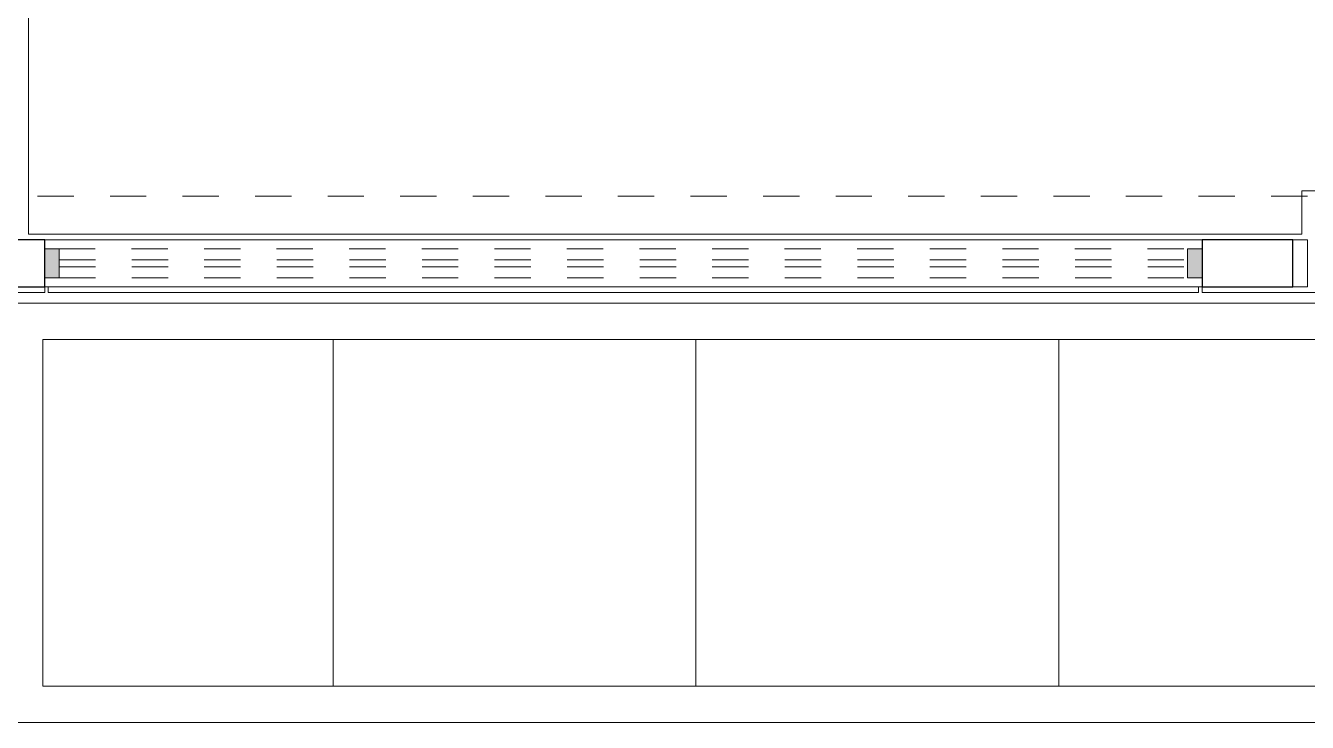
# Model space of a CAD drawing. Header units: metres. Extents: x 349703 to 349913, y 9282546 to 9282694.
# Drawn here: x 349777.097 to 349780.629, y 9282662.088 to 9282664.008 of the extents above; entities that cross this region are included whole.
import ezdxf

# ---------------------------------------------------------------- set-up
doc = ezdxf.new("R2010")
doc.units = ezdxf.units.M
doc.header["$LTSCALE"] = 0.25
doc.linetypes.add('01 nivel$0$HIDDEN2', pattern=[0.1875, 0.125, -0.0625])
doc.linetypes.add('B. SUM 2$0$HIDDEN', pattern=[0.375, 0.25, -0.125])
doc.layers.add('0_VANOS', color=30, linetype='Continuous', lineweight=9)
doc.layers.add('ARQ-FONDO', color=253, linetype='CONTINUOUS', lineweight=9)

# ---------------------------------------------------------------- blocks, each defined once
blk = doc.blocks.new('*U683')
at = {"linetype": 'Continuous', "true_color": 0xbebebe}
for points in [[(3032.1314, 1351.1888), (3032.1314, 1351.2688), (3032.1714, 1351.2688), (3032.1714, 1351.1888)], [(3035.2814, 1351.1888), (3035.2814, 1351.2688), (3035.3214, 1351.2688), (3035.3214, 1351.1888)]]:
    blk.add_hatch(color=9, dxfattribs=at).paths.add_polyline_path(points)
at = {"layer": '0_VANOS', "linetype": 'Continuous'}
for p, q in [((3032.1314, 1351.2688), (3032.1714, 1351.2688)), ((3032.1314, 1351.2688), (3032.1314, 1351.1888)), ((3032.1714, 1351.2688), (3032.1714, 1351.1888)), ((3035.2814, 1351.1888), (3035.2814, 1351.2688)), ((3035.2814, 1351.2688), (3035.3214, 1351.2688)), ((3035.3214, 1351.2688), (3035.3214, 1351.1888)), ((3032.1714, 1351.1888), (3032.1314, 1351.1888)), ((3035.3214, 1351.1888), (3035.2814, 1351.1888))]:
    blk.add_line(p, q, dxfattribs=at)
at = {"layer": '0_VANOS', "linetype": '01 nivel$0$HIDDEN2', "ltscale": 0.5}
for p, q in [((3032.1708, 1351.2688), (3035.2808, 1351.2688)), ((3032.1714, 1351.2388), (3035.2814, 1351.2388)), ((3032.1714, 1351.2188), (3035.2814, 1351.2188)), ((3032.1714, 1351.1888), (3035.2814, 1351.1888))]:
    blk.add_line(p, q, dxfattribs=at)
at = {"layer": '0_VANOS', "linetype": '01 nivel$0$HIDDEN2'}
blk.add_line((3035.2814, 1351.2688), (3035.3214, 1351.2688), dxfattribs=at)
blk = doc.blocks.new('MODULOS DE 12 A 17 NUEVO')
at = {"layer": 'ARQ-FONDO'}
for points in [[(350714.1328, 9282620.5953), (350714.1328, 9282622.0653), (350711.1528, 9282622.0653), (350711.1528, 9282622.2253), (350711.4178, 9282622.2253)], [(350710.3528, 9282621.1403), (350710.3528, 9282620.8653), (350710.4728, 9282620.8653), (350710.4728, 9282620.7153), (350710.6228, 9282620.7153), (350710.6228, 9282620.5953), (350710.8978, 9282620.5953)], [(350710.1928, 9282620.8653), (350710.1928, 9282620.4353), (350710.6228, 9282620.4353)], [(350710.8978, 9282620.5953), (350714.1328, 9282620.5953)], [(350710.8978, 9282620.5803), (350710.8978, 9282620.4353), (350710.6228, 9282620.4353)], [(350714.3378, 9282620.5803), (350714.3378, 9282620.4353), (350714.0878, 9282620.4353), (350714.0878, 9282620.5803)], [(350714.2928, 9282620.5803), (350714.1328, 9282620.5803)], [(350714.0778, 9282620.4503), (350714.0778, 9282620.4353), (350710.9078, 9282620.4353), (350710.9078, 9282620.4503)]]:
    blk.add_lwpolyline(points, dxfattribs=at)
for points in [[(350710.6478, 9282620.5803), (350710.6078, 9282620.5803), (350710.6078, 9282620.4503), (350710.6478, 9282620.4503)], [(350710.8978, 9282620.5803), (350714.0878, 9282620.5803), (350714.0878, 9282620.4503), (350710.8978, 9282620.4503)]]:
    blk.add_lwpolyline(points, close=True, dxfattribs=at)
at = {"layer": 'ARQ-FONDO', "lineweight": 30, "flags": 128}
for points in [[(350710.6478, 9282620.4503), (350710.6478, 9282620.5803), (350710.8978, 9282620.5803), (350710.8978, 9282620.4503), (350710.6478, 9282620.4503)], [(350714.0878, 9282620.4503), (350714.0878, 9282620.5803), (350714.3378, 9282620.5803), (350714.3378, 9282620.4503), (350714.0878, 9282620.4503)]]:
    blk.add_lwpolyline(points, dxfattribs=at)
at = {"layer": 'ARQ-FONDO', "xscale": -1}
blk.add_blockref('*U683', (353746.2193, 9281269.2865), dxfattribs=at)
blk = doc.blocks.new('VERDAD88')
at = {"layer": 'ARQ-FONDO'}
blk.add_lwpolyline([(350744.8428, 9282641.0411), (350748.8428, 9282641.0411), (350748.8428, 9282639.8861), (350744.8428, 9282639.8861), (350744.8428, 9282641.0411)], dxfattribs=at)
at = {"layer": 'ARQ-FONDO', "flags": 128}
blk.add_lwpolyline([(350744.9428, 9282640.9411), (350748.7428, 9282640.9411), (350748.7428, 9282639.9861), (350744.9428, 9282639.9861)], close=True, dxfattribs=at)
for points in [[(350745.9428, 9282639.9861), (350745.9428, 9282640.9411)], [(350746.9428, 9282639.9861), (350746.9428, 9282640.9411)], [(350747.9428, 9282639.9861), (350747.9428, 9282640.9411)]]:
    blk.add_lwpolyline(points, dxfattribs=at)
blk = doc.blocks.new('VIGAS')
at = {"layer": 'ARQ-FONDO', "linetype": 'B. SUM 2$0$HIDDEN', "flags": 128}
for points in [[(350745.1945, 9282639.6146), (350769.7445, 9282639.6146)], [(350745.1945, 9282639.3646), (350769.7445, 9282639.3646)]]:
    blk.add_lwpolyline(points, dxfattribs=at)

msp = doc.modelspace()

# ---------------------------------------------------------------- block references
at = {"layer": 'ARQ-FONDO', "xscale": -1}
for name, p in [('VERDAD88', (700525.887, 22.202)), ('MODULOS DE 12 A 17 NUEVO', (700491.237, 42.8378)), ('VIGAS', (700526.2237, 23.9234))]:
    msp.add_blockref(name, p, dxfattribs=at)

doc.saveas('drawing.dxf')
